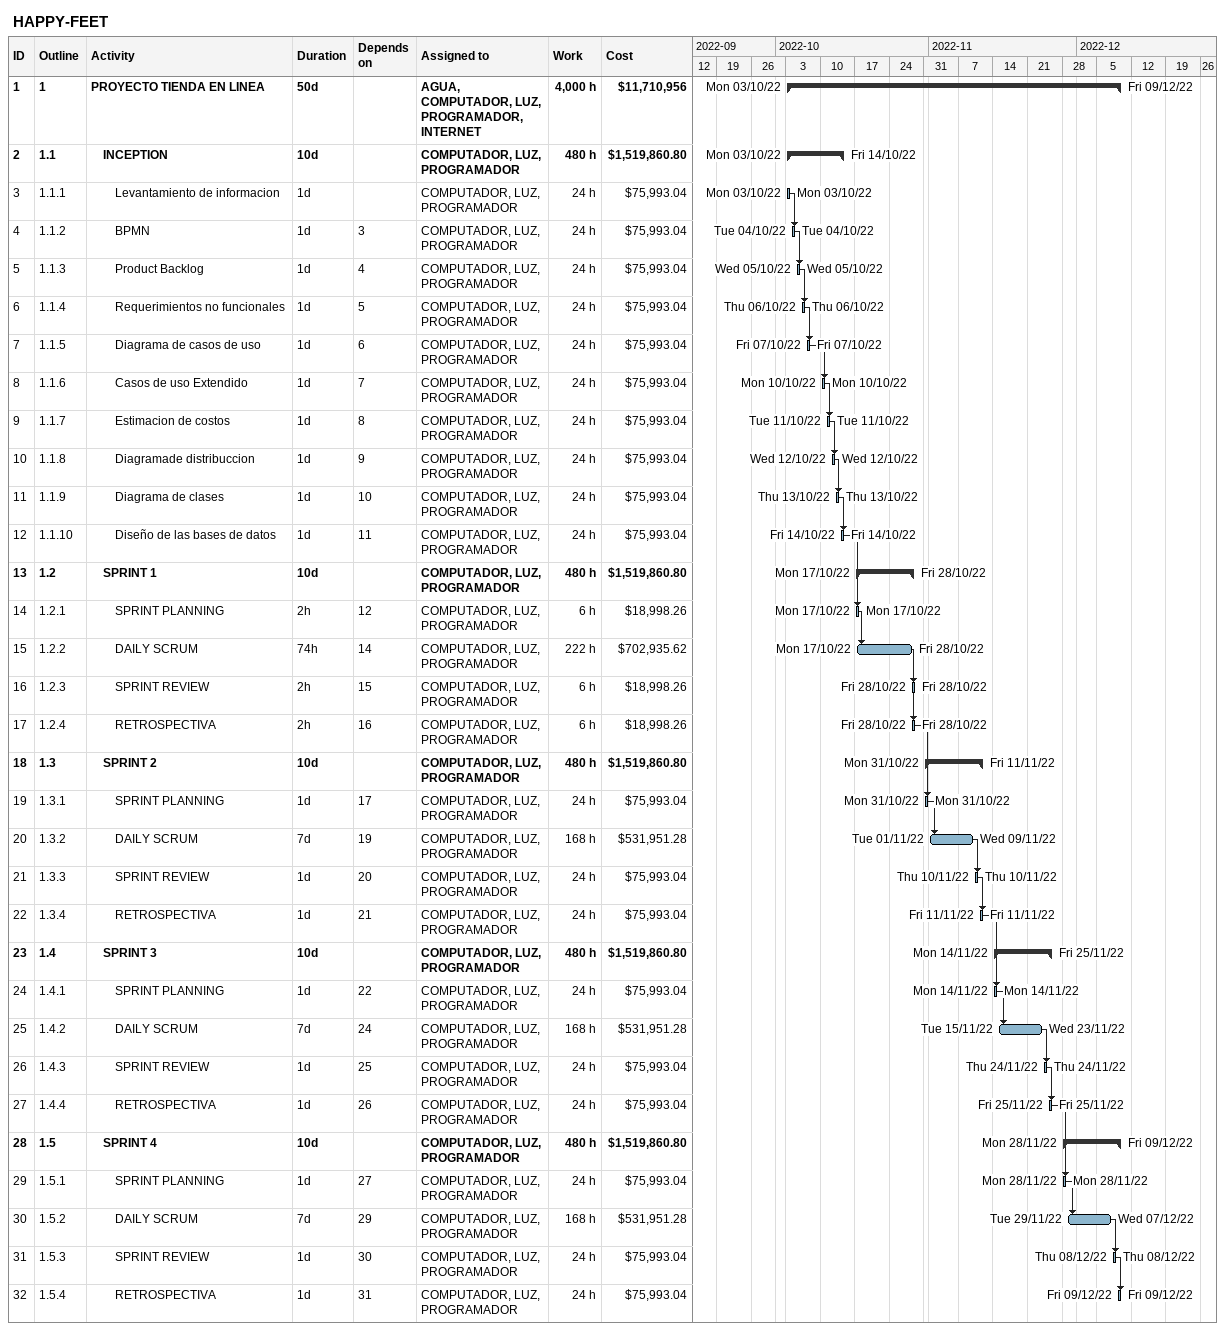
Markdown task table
HAPPY-FEET

| ID | WBS | Task | Duration | Start | Finish | Predecessors | Resources | Work (h) | Cost ($) |
|---|---|---|---|---|---|---|---|---|---|
| 1 | 1 | **PROYECTO TIENDA EN LINEA** | 50d | 2022-10-03 | 2022-12-09 |  | AGUA, COMPUTADOR, LUZ, PROGRAMADOR, INTERNET | 4000 | 11710956 |
| 2 | 1.1 | **INCEPTION** | 10d | 2022-10-03 | 2022-10-14 |  | COMPUTADOR, LUZ, PROGRAMADOR | 480 | 1519860.80 |
| 3 | 1.1.1 | Levantamiento de informacion | 1d | 2022-10-03 | 2022-10-03 |  | COMPUTADOR, LUZ, PROGRAMADOR | 24 | 75993.04 |
| 4 | 1.1.2 | BPMN | 1d | 2022-10-04 | 2022-10-04 | 3 | COMPUTADOR, LUZ, PROGRAMADOR | 24 | 75993.04 |
| 5 | 1.1.3 | Product Backlog | 1d | 2022-10-05 | 2022-10-05 | 4 | COMPUTADOR, LUZ, PROGRAMADOR | 24 | 75993.04 |
| 6 | 1.1.4 | Requerimientos no funcionales | 1d | 2022-10-06 | 2022-10-06 | 5 | COMPUTADOR, LUZ, PROGRAMADOR | 24 | 75993.04 |
| 7 | 1.1.5 | Diagrama de casos de uso | 1d | 2022-10-07 | 2022-10-07 | 6 | COMPUTADOR, LUZ, PROGRAMADOR | 24 | 75993.04 |
| 8 | 1.1.6 | Casos de uso Extendido | 1d | 2022-10-10 | 2022-10-10 | 7 | COMPUTADOR, LUZ, PROGRAMADOR | 24 | 75993.04 |
| 9 | 1.1.7 | Estimacion de costos | 1d | 2022-10-11 | 2022-10-11 | 8 | COMPUTADOR, LUZ, PROGRAMADOR | 24 | 75993.04 |
| 10 | 1.1.8 | Diagramade distribuccion | 1d | 2022-10-12 | 2022-10-12 | 9 | COMPUTADOR, LUZ, PROGRAMADOR | 24 | 75993.04 |
| 11 | 1.1.9 | Diagrama de clases | 1d | 2022-10-13 | 2022-10-13 | 10 | COMPUTADOR, LUZ, PROGRAMADOR | 24 | 75993.04 |
| 12 | 1.1.10 | Diseño de las bases de datos | 1d | 2022-10-14 | 2022-10-14 | 11 | COMPUTADOR, LUZ, PROGRAMADOR | 24 | 75993.04 |
| 13 | 1.2 | **SPRINT 1** | 10d | 2022-10-17 | 2022-10-28 |  | COMPUTADOR, LUZ, PROGRAMADOR | 480 | 1519860.80 |
| 14 | 1.2.1 | SPRINT PLANNING | 2h | 2022-10-17 | 2022-10-17 | 12 | COMPUTADOR, LUZ, PROGRAMADOR | 6 | 18998.26 |
| 15 | 1.2.2 | DAILY SCRUM | 74h | 2022-10-17 | 2022-10-28 | 14 | COMPUTADOR, LUZ, PROGRAMADOR | 222 | 702935.62 |
| 16 | 1.2.3 | SPRINT REVIEW | 2h | 2022-10-28 | 2022-10-28 | 15 | COMPUTADOR, LUZ, PROGRAMADOR | 6 | 18998.26 |
| 17 | 1.2.4 | RETROSPECTIVA | 2h | 2022-10-28 | 2022-10-28 | 16 | COMPUTADOR, LUZ, PROGRAMADOR | 6 | 18998.26 |
| 18 | 1.3 | **SPRINT 2** | 10d | 2022-10-31 | 2022-11-11 |  | COMPUTADOR, LUZ, PROGRAMADOR | 480 | 1519860.80 |
| 19 | 1.3.1 | SPRINT PLANNING | 1d | 2022-10-31 | 2022-10-31 | 17 | COMPUTADOR, LUZ, PROGRAMADOR | 24 | 75993.04 |
| 20 | 1.3.2 | DAILY SCRUM | 7d | 2022-11-01 | 2022-11-09 | 19 | COMPUTADOR, LUZ, PROGRAMADOR | 168 | 531951.28 |
| 21 | 1.3.3 | SPRINT REVIEW | 1d | 2022-11-10 | 2022-11-10 | 20 | COMPUTADOR, LUZ, PROGRAMADOR | 24 | 75993.04 |
| 22 | 1.3.4 | RETROSPECTIVA | 1d | 2022-11-11 | 2022-11-11 | 21 | COMPUTADOR, LUZ, PROGRAMADOR | 24 | 75993.04 |
| 23 | 1.4 | **SPRINT 3** | 10d | 2022-11-14 | 2022-11-25 |  | COMPUTADOR, LUZ, PROGRAMADOR | 480 | 1519860.80 |
| 24 | 1.4.1 | SPRINT PLANNING | 1d | 2022-11-14 | 2022-11-14 | 22 | COMPUTADOR, LUZ, PROGRAMADOR | 24 | 75993.04 |
| 25 | 1.4.2 | DAILY SCRUM | 7d | 2022-11-15 | 2022-11-23 | 24 | COMPUTADOR, LUZ, PROGRAMADOR | 168 | 531951.28 |
| 26 | 1.4.3 | SPRINT REVIEW | 1d | 2022-11-24 | 2022-11-24 | 25 | COMPUTADOR, LUZ, PROGRAMADOR | 24 | 75993.04 |
| 27 | 1.4.4 | RETROSPECTIVA | 1d | 2022-11-25 | 2022-11-25 | 26 | COMPUTADOR, LUZ, PROGRAMADOR | 24 | 75993.04 |
| 28 | 1.5 | **SPRINT 4** | 10d | 2022-11-28 | 2022-12-09 |  | COMPUTADOR, LUZ, PROGRAMADOR | 480 | 1519860.80 |
| 29 | 1.5.1 | SPRINT PLANNING | 1d | 2022-11-28 | 2022-11-28 | 27 | COMPUTADOR, LUZ, PROGRAMADOR | 24 | 75993.04 |
| 30 | 1.5.2 | DAILY SCRUM | 7d | 2022-11-29 | 2022-12-07 | 29 | COMPUTADOR, LUZ, PROGRAMADOR | 168 | 531951.28 |
| 31 | 1.5.3 | SPRINT REVIEW | 1d | 2022-12-08 | 2022-12-08 | 30 | COMPUTADOR, LUZ, PROGRAMADOR | 24 | 75993.04 |
| 32 | 1.5.4 | RETROSPECTIVA | 1d | 2022-12-09 | 2022-12-09 | 31 | COMPUTADOR, LUZ, PROGRAMADOR | 24 | 75993.04 |
